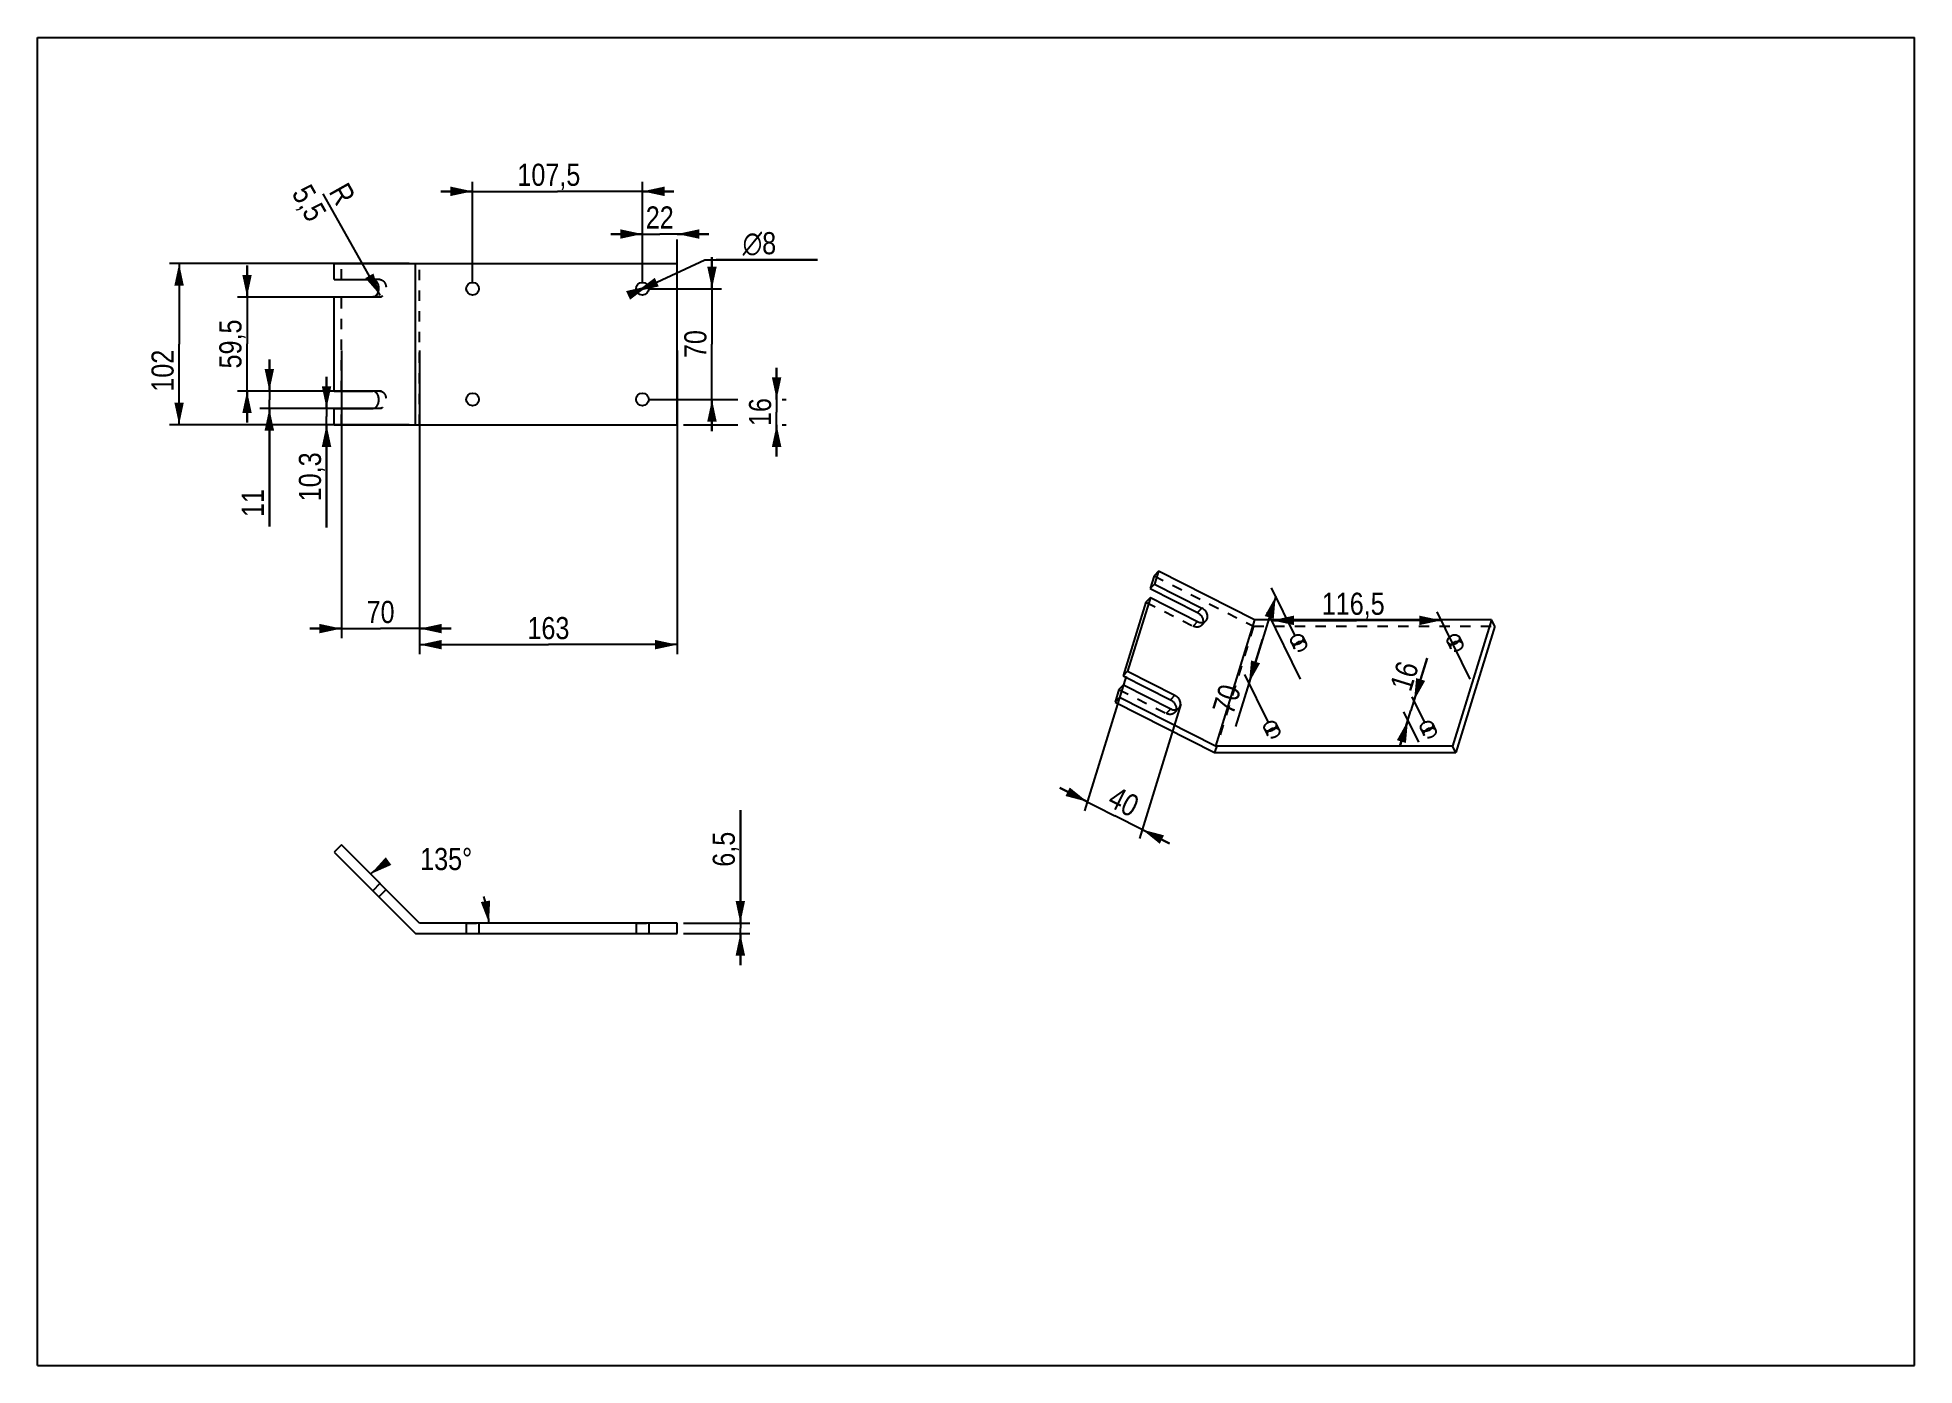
# Model space of a CAD drawing. Header units: millimetres. Extents: x 0 to 297, y 0 to 210.
import ezdxf

# ---------------------------------------------------------------- set-up
doc = ezdxf.new("R2010")
doc.units = ezdxf.units.MM
doc.header["$LTSCALE"] = 16.335
doc.linetypes.add('HIDDEN', pattern=[0.2, 0.1, -0.1])
doc.layers.get('0').update_dxf_attribs({"linetype": 'CONTINUOUS'})
doc.layers.add('02___PRT_ALL_AXES', color=7, linetype='CONTINUOUS')
doc.layers.add('DEFAULT_2', color=8, linetype='HIDDEN')
doc.styles.get("Standard").update_dxf_attribs({"font": 'txt', "width": 0.85})
doc.styles.add('TEXTSTYLE_2', font='gdt', dxfattribs={"width": 0.85})
doc.dimstyles.new('DIMSTYLE_1', dxfattribs={"dimtxt": 3.5, "dimasz": 3.5, "dimexe": 1.5, "dimexo": 1, "dimgap": 0.875, "dimtad": 1, "dimlfac": 4, "dimtxsty": 'STANDARD', "dimblk": '_FILLED', "dimblk1": '_FILLED', "dimblk2": '_FILLED', "dimcen": 0.09, "dimadec": 0, "dimazin": 0, "dimtp": 0.01, "dimtm": 0.01, "dimtfac": 1, "dimtofl": 0, "dimtmove": 0, "dimatfit": 3, "dimldrblk": '_FILLED', "dimfxl": 1, "dimtolj": 1, "dimarcsym": 0})
doc.dimstyles.new('DIMSTYLE_2', dxfattribs={"dimtxt": 3.5, "dimasz": 3.5, "dimexe": 1.5, "dimexo": 1, "dimtad": 1, "dimlfac": 4, "dimtxsty": 'STANDARD', "dimblk": '_FILLED', "dimblk1": '_FILLED', "dimblk2": '_FILLED', "dimcen": 0.09, "dimadec": 0, "dimazin": 0, "dimtp": 0.01, "dimtm": 0.01, "dimtfac": 1, "dimtmove": 0, "dimatfit": 2, "dimldrblk": '_FILLED', "dimfxl": 1, "dimtolj": 1, "dimarcsym": 0})
doc.dimstyles.new('DIMSTYLE_3', dxfattribs={"dimtxt": 3.5, "dimasz": 3.5, "dimexe": 1.5, "dimexo": 1, "dimtad": 1, "dimlfac": 4, "dimtxsty": 'STANDARD', "dimblk": '_FILLED', "dimblk1": '_FILLED', "dimblk2": '_FILLED', "dimcen": 0.09, "dimadec": 0, "dimazin": 0, "dimtp": 0.01, "dimtm": 0.01, "dimtfac": 1, "dimtofl": 0, "dimtmove": 0, "dimatfit": 3, "dimldrblk": '_FILLED', "dimfxl": 1, "dimtolj": 1, "dimarcsym": 0})
doc.dimstyles.new('DIMSTYLE_4', dxfattribs={"dimtxt": 3.5, "dimasz": 3.5, "dimexe": 1.5, "dimexo": 1, "dimtad": 0, "dimtih": 1, "dimtoh": 1, "dimdec": 1, "dimlfac": 4, "dimtxsty": 'STANDARD', "dimblk": '_FILLED', "dimblk1": '_FILLED', "dimblk2": '_FILLED', "dimcen": 0.09, "dimadec": 0, "dimazin": 0, "dimtp": 0.5, "dimtm": 0.5, "dimtfac": 1, "dimtdec": 1, "dimtofl": 0, "dimtmove": 0, "dimatfit": 3, "dimldrblk": '_FILLED', "dimfxl": 1, "dimtolj": 1, "dimarcsym": 0})

# ---------------------------------------------------------------- blocks, each defined once
blk = doc.blocks.new('_FILLED')
at = {"color": 0, "linetype": 'BYBLOCK'}
blk.add_solid([(0, 0), (-1, 0.214), (-1, -0.214)], dxfattribs=at)
blk = doc.blocks.new('*D0')
at = {"color": 2, "linetype": 'CONTINUOUS'}
for p, q in [((60.46, 160.52), (60.46, 112.49)), ((101.21, 160.52), (101.21, 112.49)), ((60.46, 113.99), (80.84, 113.99)), ((101.21, 113.99), (80.84, 113.99))]:
    blk.add_line(p, q, dxfattribs=at)
at = {"color": 2, "linetype": 'CONTINUOUS', "xscale": 3.5, "yscale": 3.5, "zscale": 3.5, "rotation": 180}
blk.add_blockref('_FILLED', (60.46, 113.99), dxfattribs=at)
at = {"color": 2, "linetype": 'CONTINUOUS', "xscale": 3.5, "yscale": 3.5, "zscale": 3.5}
blk.add_blockref('_FILLED', (101.21, 113.99), dxfattribs=at)
at = {"color": 2, "linetype": 'CONTINUOUS', "insert": (80.84, 118.36), "char_height": 3.5, "width": 8.925, "attachment_point": 2, "line_spacing_factor": 0.9}
blk.add_mtext('163', dxfattribs=at)
blk = doc.blocks.new('*D1')
at = {"color": 2, "linetype": 'CONTINUOUS'}
for p, q in [((48.09, 160.52), (48.09, 115.03)), ((60.46, 160.52), (60.46, 115.03)), ((48.09, 116.53), (43.09, 116.53)), ((43.09, 116.53), (54.28, 116.53)), ((65.46, 116.53), (54.28, 116.53)), ((60.46, 116.53), (65.46, 116.53))]:
    blk.add_line(p, q, dxfattribs=at)
at = {"color": 2, "linetype": 'CONTINUOUS', "xscale": 3.5, "yscale": 3.5, "zscale": 3.5}
blk.add_blockref('_FILLED', (48.09, 116.53), dxfattribs=at)
at = {"color": 2, "linetype": 'CONTINUOUS', "xscale": 3.5, "yscale": 3.5, "zscale": 3.5, "rotation": 180}
blk.add_blockref('_FILLED', (60.46, 116.53), dxfattribs=at)
at = {"color": 2, "linetype": 'CONTINUOUS', "insert": (54.28, 120.91), "char_height": 3.5, "width": 5.95, "attachment_point": 2, "line_spacing_factor": 0.9}
blk.add_mtext('70', dxfattribs=at)
blk = doc.blocks.new('*D2')
at = {"color": 2, "linetype": 'CONTINUOUS'}
for p, q in [((111.21, 69.95), (111.21, 87.8)), ((111.21, 87.8), (111.21, 69.14)), ((102.21, 69.95), (112.71, 69.95)), ((102.21, 68.32), (112.71, 68.32)), ((111.21, 63.32), (111.21, 69.14)), ((111.21, 68.32), (111.21, 63.32))]:
    blk.add_line(p, q, dxfattribs=at)
at = {"color": 2, "linetype": 'CONTINUOUS', "xscale": 3.5, "yscale": 3.5, "zscale": 3.5}
for p, rotation in [((111.21, 69.95), 270), ((111.21, 68.32), 90)]:
    blk.add_blockref('_FILLED', p, dxfattribs=dict(at, rotation=rotation))
at = {"color": 2, "linetype": 'CONTINUOUS', "insert": (106.84, 78.87), "char_height": 3.5, "width": 8.925, "attachment_point": 1, "rotation": 90, "line_spacing_factor": 0.9}
blk.add_mtext('6,5', dxfattribs=at)
blk = doc.blocks.new('*D3')
at = {"color": 2, "linetype": 'CONTINUOUS'}
for p, q in [((199.87, 108.54), (194.65, 119.18)), ((226.7, 108.54), (221.48, 119.18)), ((195.31, 117.83), (208.73, 117.83)), ((222.14, 117.83), (208.73, 117.83))]:
    blk.add_line(p, q, dxfattribs=at)
at = {"color": 2, "linetype": 'CONTINUOUS', "xscale": 3.5, "yscale": 3.5, "zscale": 3.5, "rotation": 180}
blk.add_blockref('_FILLED', (195.31, 117.83), dxfattribs=at)
at = {"color": 2, "linetype": 'CONTINUOUS', "xscale": 3.5, "yscale": 3.5, "zscale": 3.5}
blk.add_blockref('_FILLED', (222.14, 117.83), dxfattribs=at)
at = {"color": 2, "linetype": 'CONTINUOUS', "insert": (208.19, 122.21), "char_height": 3.5, "width": 14.875, "attachment_point": 2, "line_spacing_factor": 0.9}
blk.add_mtext('116,5', dxfattribs=at)
blk = doc.blocks.new('*D4')
at = {"color": 2, "linetype": 'CONTINUOUS'}
for p, q in [((58.79, 174.27), (20.9, 174.27)), ((22.4, 174.27), (22.4, 161.52)), ((22.4, 148.77), (22.4, 161.52)), ((58.79, 148.77), (20.9, 148.77))]:
    blk.add_line(p, q, dxfattribs=at)
at = {"color": 2, "linetype": 'CONTINUOUS', "xscale": 3.5, "yscale": 3.5, "zscale": 3.5}
for p, rotation in [((22.4, 174.27), 90), ((22.4, 148.77), 270)]:
    blk.add_blockref('_FILLED', p, dxfattribs=dict(at, rotation=rotation))
at = {"color": 2, "linetype": 'CONTINUOUS', "insert": (18.03, 157.31), "char_height": 3.5, "width": 8.925, "attachment_point": 2, "rotation": 90, "line_spacing_factor": 0.9}
blk.add_mtext('102', dxfattribs=at)
blk = doc.blocks.new('*D5')
at = {"color": 2, "linetype": 'CONTINUOUS'}
for p, q in [((95.71, 170.27), (105.58, 174.85)), ((105.58, 174.85), (123.42, 174.85)), ((123.42, 174.85), (107.38, 174.85)), ((94.81, 169.85), (95.71, 170.27)), ((96.62, 170.7), (95.71, 170.27))]:
    blk.add_line(p, q, dxfattribs=at)
at = {"color": 2, "linetype": 'CONTINUOUS', "xscale": 3.5, "yscale": 3.5, "zscale": 3.5}
for p, rotation in [((96.62, 170.7), 24.8917316022), ((94.81, 169.85), 204.8917316022)]:
    blk.add_blockref('_FILLED', p, dxfattribs=dict(at, rotation=rotation))
at = {"color": 2, "linetype": 'CONTINUOUS', "insert": (111.58, 179.23), "char_height": 3.5, "width": 7.6417, "attachment_point": 1, "line_spacing_factor": 0.9, "style": 'TEXTSTYLE_2'}
blk.add_mtext('{\\Fgdt;n}\\Ftxt;8', dxfattribs=at)
blk = doc.blocks.new('*D6')
at = {"color": 2, "linetype": 'CONTINUOUS'}
for p, q in [((219.88, 111.83), (217.33, 103.58)), ((217.82, 105.14), (219.88, 111.83)), ((219.52, 101.68), (217.53, 105.74)), ((215.64, 98.09), (217.33, 103.58)), ((216.85, 102.01), (215.64, 98.09)), ((218.55, 98.55), (216.19, 103.36))]:
    blk.add_line(p, q, dxfattribs=at)
at = {"color": 2, "linetype": 'CONTINUOUS', "xscale": 3.5, "yscale": 3.5, "zscale": 3.5}
for p, rotation in [((217.82, 105.14), 252.8276285634), ((216.85, 102.01), 72.8276285634)]:
    blk.add_blockref('_FILLED', p, dxfattribs=dict(at, rotation=rotation))
at = {"color": 2, "linetype": 'CONTINUOUS', "insert": (213.95, 107.43), "char_height": 3.5, "width": 5.95, "attachment_point": 1, "rotation": 72.8276, "line_spacing_factor": 0.9}
blk.add_mtext('16', dxfattribs=at)
blk = doc.blocks.new('*D7')
at = {"color": 2, "linetype": 'CONTINUOUS'}
for p, q in [((95.71, 178.93), (90.71, 178.93)), ((90.71, 178.93), (98.46, 178.93)), ((106.21, 178.93), (98.46, 178.93)), ((101.21, 178.93), (106.21, 178.93)), ((95.71, 171.27), (95.71, 178.05)), ((101.21, 171.27), (101.21, 178.05))]:
    blk.add_line(p, q, dxfattribs=at)
at = {"color": 2, "linetype": 'CONTINUOUS', "xscale": 3.5, "yscale": 3.5, "zscale": 3.5}
blk.add_blockref('_FILLED', (95.71, 178.93), dxfattribs=at)
at = {"color": 2, "linetype": 'CONTINUOUS', "xscale": 3.5, "yscale": 3.5, "zscale": 3.5, "rotation": 180}
blk.add_blockref('_FILLED', (101.21, 178.93), dxfattribs=at)
at = {"color": 2, "linetype": 'CONTINUOUS', "insert": (98.46, 183.3), "char_height": 3.5, "width": 5.95, "attachment_point": 2, "line_spacing_factor": 0.9}
blk.add_mtext('22', dxfattribs=at)
blk = doc.blocks.new('*D8')
at = {"color": 2, "linetype": 'CONTINUOUS'}
for p, q in [((199, 115.39), (195.27, 122.99)), ((195.93, 121.64), (193.81, 114.79)), ((193.81, 114.79), (189.56, 101.02)), ((191.7, 107.93), (193.81, 114.79)), ((194.76, 101.68), (191.04, 109.28))]:
    blk.add_line(p, q, dxfattribs=at)
at = {"color": 2, "linetype": 'CONTINUOUS', "xscale": 3.5, "yscale": 3.5, "zscale": 3.5}
for p, rotation in [((195.93, 121.64), 72.8276285634), ((191.7, 107.93), 252.8276285634)]:
    blk.add_blockref('_FILLED', p, dxfattribs=dict(at, rotation=rotation))
at = {"color": 2, "linetype": 'CONTINUOUS', "insert": (187.14, 108), "char_height": 3.5, "width": 5.95, "attachment_point": 3, "rotation": 72.8276, "line_spacing_factor": 0.9}
blk.add_mtext('70', dxfattribs=at)
blk = doc.blocks.new('*D9')
at = {"color": 2, "linetype": 'CONTINUOUS'}
for p, q in [((45.73, 151.35), (45.73, 156.35)), ((45.73, 156.35), (45.73, 150.06)), ((47.38, 151.35), (44.23, 151.35)), ((47.38, 148.77), (44.23, 148.77)), ((45.73, 132.5), (45.73, 150.06)), ((45.73, 148.77), (45.73, 132.5))]:
    blk.add_line(p, q, dxfattribs=at)
at = {"color": 2, "linetype": 'CONTINUOUS', "xscale": 3.5, "yscale": 3.5, "zscale": 3.5}
for p, rotation in [((45.73, 151.35), 270), ((45.73, 148.77), 90)]:
    blk.add_blockref('_FILLED', p, dxfattribs=dict(at, rotation=rotation))
at = {"color": 2, "linetype": 'CONTINUOUS', "insert": (41.35, 144.4), "char_height": 3.5, "width": 11.9, "attachment_point": 3, "rotation": 90, "line_spacing_factor": 0.9}
blk.add_mtext('10,3', dxfattribs=at)
blk = doc.blocks.new('*D10')
at = {"color": 2, "linetype": 'CONTINUOUS'}
for p, q in [((36.68, 154.1), (36.68, 159.1)), ((36.68, 159.1), (36.68, 152.72)), ((54.45, 154.1), (35.18, 154.1)), ((36.68, 132.65), (36.68, 152.72)), ((54.45, 151.35), (35.18, 151.35)), ((36.68, 151.35), (36.68, 132.65))]:
    blk.add_line(p, q, dxfattribs=at)
at = {"color": 2, "linetype": 'CONTINUOUS', "xscale": 3.5, "yscale": 3.5, "zscale": 3.5}
for p, rotation in [((36.68, 154.1), 270), ((36.68, 151.35), 90)]:
    blk.add_blockref('_FILLED', p, dxfattribs=dict(at, rotation=rotation))
at = {"color": 2, "linetype": 'CONTINUOUS', "insert": (32.31, 138.6), "char_height": 3.5, "width": 5.95, "attachment_point": 3, "rotation": 90, "line_spacing_factor": 0.9}
blk.add_mtext('11', dxfattribs=at)
blk = doc.blocks.new('*D11')
at = {"color": 2, "linetype": 'CONTINUOUS'}
for p, q in [((172.25, 108.99), (165.68, 87.71)), ((180.92, 104.59), (174.35, 83.31)), ((166.12, 89.14), (161.79, 91.34)), ((161.79, 91.34), (170.46, 86.94)), ((179.13, 82.55), (170.46, 86.94)), ((174.79, 84.75), (179.13, 82.55))]:
    blk.add_line(p, q, dxfattribs=at)
at = {"color": 2, "linetype": 'CONTINUOUS', "xscale": 3.5, "yscale": 3.5, "zscale": 3.5}
for p, rotation in [((166.12, 89.14), 333.1158906332), ((174.79, 84.75), 153.1158906332)]:
    blk.add_blockref('_FILLED', p, dxfattribs=dict(at, rotation=rotation))
at = {"color": 2, "linetype": 'CONTINUOUS', "insert": (172.67, 90.72), "char_height": 3.5, "width": 5.95, "attachment_point": 2, "rotation": 333.1159, "line_spacing_factor": 0.9}
blk.add_mtext('40', dxfattribs=at)
blk = doc.blocks.new('*D12')
at = {"color": 2, "linetype": 'CONTINUOUS'}
for p, q in [((33.15, 168.97), (33.15, 173.97)), ((33.15, 173.97), (33.15, 161.54)), ((54.45, 168.97), (31.65, 168.97)), ((33.15, 149.1), (33.15, 161.54)), ((54.45, 154.1), (31.65, 154.1)), ((33.15, 154.1), (33.15, 149.1))]:
    blk.add_line(p, q, dxfattribs=at)
at = {"color": 2, "linetype": 'CONTINUOUS', "xscale": 3.5, "yscale": 3.5, "zscale": 3.5}
for p, rotation in [((33.15, 168.97), 270), ((33.15, 154.1), 90)]:
    blk.add_blockref('_FILLED', p, dxfattribs=dict(at, rotation=rotation))
at = {"color": 2, "linetype": 'CONTINUOUS', "insert": (28.77, 161.54), "char_height": 3.5, "width": 11.9, "attachment_point": 2, "rotation": 90, "line_spacing_factor": 0.9}
blk.add_mtext('59,5', dxfattribs=at)
blk = doc.blocks.new('*D13')
at = {"color": 2, "linetype": 'CONTINUOUS'}
blk.add_line((54.22, 169.27), (45.2, 185.31), dxfattribs=at)
at = {"color": 2, "linetype": 'CONTINUOUS', "xscale": 3.5, "yscale": 3.5, "zscale": 3.5, "rotation": 299.3434998775}
blk.add_blockref('_FILLED', (54.22, 169.27), dxfattribs=at)
at = {"color": 2, "linetype": 'CONTINUOUS', "insert": (50.47, 184.86), "char_height": 3.5, "width": 8.925, "attachment_point": 3, "rotation": 299.3435, "line_spacing_factor": 0.9}
blk.add_mtext('R\\P5,5', dxfattribs=at)
blk = doc.blocks.new('*D14')
at = {"color": 2, "linetype": 'CONTINUOUS'}
for start, end in [(120.8631, 135), (0, 22.4386)]:
    blk.add_arc((60.46, 69.95), 10.97, start, end, dxfattribs=at)
for points in [[(55.1, 80.37), (52.7, 77.71), (55.98, 79.15)], [(70.14, 73.29), (71.44, 69.95), (71.62, 73.52)]]:
    blk.add_solid(points, dxfattribs=at)
at = {"color": 2, "linetype": 'CONTINUOUS', "insert": (64.66, 81.84), "char_height": 3.5, "width": 11.2583, "attachment_point": 2, "line_spacing_factor": 0.9}
blk.add_mtext('135\\Fgdt;{\\Fgdt;~}', dxfattribs=at)
blk = doc.blocks.new('*D15')
at = {"color": 2, "linetype": 'CONTINUOUS'}
for p, q in [((106.72, 170.27), (106.72, 175.27)), ((106.72, 175.27), (106.72, 161.52)), ((96.71, 170.27), (108.22, 170.27)), ((106.72, 147.77), (106.72, 161.52)), ((96.71, 152.77), (108.22, 152.77)), ((106.72, 152.77), (106.72, 147.77))]:
    blk.add_line(p, q, dxfattribs=at)
at = {"color": 2, "linetype": 'CONTINUOUS', "xscale": 3.5, "yscale": 3.5, "zscale": 3.5}
for p, rotation in [((106.72, 170.27), 270), ((106.72, 152.77), 90)]:
    blk.add_blockref('_FILLED', p, dxfattribs=dict(at, rotation=rotation))
at = {"color": 2, "linetype": 'CONTINUOUS', "insert": (102.34, 161.52), "char_height": 3.5, "width": 5.95, "attachment_point": 2, "rotation": 90, "line_spacing_factor": 0.9}
blk.add_mtext('70', dxfattribs=at)
blk = doc.blocks.new('*D16')
at = {"color": 2, "linetype": 'CONTINUOUS'}
for p, q in [((116.95, 152.77), (116.95, 157.77)), ((116.95, 157.77), (116.95, 150.77)), ((97.71, 152.77), (110.82, 152.77)), ((117.82, 152.77), (118.45, 152.77)), ((102.21, 148.77), (110.82, 148.77)), ((116.95, 143.77), (116.95, 150.77)), ((116.95, 148.77), (116.95, 143.77)), ((117.82, 148.77), (118.45, 148.77))]:
    blk.add_line(p, q, dxfattribs=at)
at = {"color": 2, "linetype": 'CONTINUOUS', "xscale": 3.5, "yscale": 3.5, "zscale": 3.5}
for p, rotation in [((116.95, 152.77), 270), ((116.95, 148.77), 90)]:
    blk.add_blockref('_FILLED', p, dxfattribs=dict(at, rotation=rotation))
at = {"color": 2, "linetype": 'CONTINUOUS', "insert": (112.57, 150.77), "char_height": 3.5, "width": 5.95, "attachment_point": 2, "rotation": 90, "line_spacing_factor": 0.9}
blk.add_mtext('16', dxfattribs=at)
blk = doc.blocks.new('*D17')
at = {"color": 2, "linetype": 'CONTINUOUS'}
for p, q in [((68.84, 171.27), (68.84, 187.18)), ((95.71, 171.27), (95.71, 187.18)), ((68.84, 185.68), (63.84, 185.68)), ((63.84, 185.68), (82.27, 185.68)), ((100.71, 185.68), (82.27, 185.68)), ((95.71, 185.68), (100.71, 185.68))]:
    blk.add_line(p, q, dxfattribs=at)
at = {"color": 2, "linetype": 'CONTINUOUS', "xscale": 3.5, "yscale": 3.5, "zscale": 3.5}
blk.add_blockref('_FILLED', (68.84, 185.68), dxfattribs=at)
at = {"color": 2, "linetype": 'CONTINUOUS', "xscale": 3.5, "yscale": 3.5, "zscale": 3.5, "rotation": 180}
blk.add_blockref('_FILLED', (95.71, 185.68), dxfattribs=at)
at = {"color": 2, "linetype": 'CONTINUOUS', "insert": (80.91, 190.05), "char_height": 3.5, "width": 14.875, "attachment_point": 2, "line_spacing_factor": 0.9}
blk.add_mtext('107,5', dxfattribs=at)

msp = doc.modelspace()

# ---------------------------------------------------------------- linework, layer by layer
at = {"color": 7, "linetype": 'CONTINUOUS'}
for p, q in [((0, 0), (0, 210)), ((0, 210), (297, 210)), ((297, 0), (297, 210)), ((46.9388, 171.7249), (46.9388, 174.2749)), ((46.9388, 174.2749), (101.2122, 174.2749)), ((59.7892, 148.7749), (59.7892, 174.2749)), ((101.2122, 148.7749), (101.2122, 174.2749)), ((46.9388, 171.7249), (53.0376, 171.7249)), ((46.9388, 154.0999), (46.9388, 168.9749)), ((46.9388, 168.9749), (53.0376, 168.9749)), ((46.9388, 154.0999), (53.0376, 154.0999)), ((46.9388, 148.7749), (46.9388, 151.3499)), ((46.9388, 151.3499), (53.0376, 151.3499)), ((46.9388, 148.7749), (101.2122, 148.7749)), ((176.6786, 124.8803), (176.0553, 122.8633)), ((177.3865, 125.5946), (176.6786, 124.8803)), ((177.3865, 125.5946), (176.7631, 123.5775)), ((192.5587, 117.9026), (177.3865, 125.5946)), ((176.7631, 123.5775), (176.0553, 122.8633)), ((176.0553, 122.8633), (183.5331, 119.0722)), ((176.7631, 123.5775), (184.2409, 119.7865)), ((175.3896, 120.7091), (171.7889, 109.0571)), ((176.0975, 121.4234), (172.4967, 109.7714)), ((176.0975, 121.4234), (175.3896, 120.7091)), ((176.0975, 121.4234), (183.5752, 117.6323)), ((184.2409, 119.7865), (183.5331, 119.0722)), ((192.5587, 117.9026), (186.386, 97.9277)), ((230.0919, 117.9026), (192.5587, 117.9026)), ((230.0919, 117.9026), (223.9192, 97.9277)), ((230.5876, 116.8925), (224.4149, 96.9176)), ((230.5876, 116.8925), (230.0919, 117.9026)), ((171.831, 107.6172), (171.1232, 106.903)), ((171.831, 107.6172), (171.2138, 105.6198)), ((172.4967, 109.7714), (171.7889, 109.0571)), ((171.7889, 109.0571), (179.2666, 105.2661)), ((171.831, 107.6172), (179.3088, 103.8262)), ((172.4967, 109.7714), (179.9745, 105.9803)), ((171.1232, 106.903), (170.5059, 104.9055)), ((171.2138, 105.6198), (170.5059, 104.9055)), ((170.5059, 104.9055), (186.2617, 96.9176)), ((186.386, 97.9277), (171.2138, 105.6198)), ((179.9745, 105.9803), (179.2666, 105.2661)), ((186.2617, 96.9176), (224.4149, 96.9176)), ((223.9192, 97.9277), (186.386, 97.9277)), ((224.4149, 96.9176), (223.9192, 97.9277)), ((48.0879, 82.3241), (46.9388, 81.1751)), ((46.9388, 81.1751), (59.7892, 68.3247)), ((60.4622, 69.9497), (48.0879, 82.3241)), ((59.7892, 68.3247), (101.2122, 68.3247)), ((101.2122, 69.9497), (60.4622, 69.9497)), ((101.2122, 68.3247), (101.2122, 69.9497)), ((0, 0), (297, 0))]:
    msp.add_line(p, q, dxfattribs=at)
for points, knots in [([(53.0376, 168.9749), (53.1665, 168.9749), (53.4432, 169.0586), (53.7601, 169.3789), (53.9636, 169.8293), (54.0339, 170.3499), (53.9636, 170.8705), (53.7601, 171.3209), (53.4432, 171.6412), (53.1665, 171.7249), (53.0376, 171.7249)], [0, 0, 0, 0, 0.1047416, 0.22232837, 0.3560161, 0.5, 0.6439839, 0.77767163, 0.8952584, 1, 1, 1, 1]), ([(53.0376, 151.3499), (53.1665, 151.3499), (53.4432, 151.4336), (53.7601, 151.7539), (53.9636, 152.2043), (54.0339, 152.7249), (53.9636, 153.2455), (53.7601, 153.6959), (53.4432, 154.0162), (53.1665, 154.0999), (53.0376, 154.0999)], [0, 0, 0, 0, 0.1047416, 0.22232837, 0.3560161, 0.5, 0.6439839, 0.77767163, 0.8952584, 1, 1, 1, 1]), ([(183.5331, 119.0722), (183.6814, 118.997), (183.9567, 118.7994), (184.2643, 118.4066), (184.4381, 117.9589), (184.4465, 117.6444), (184.4194, 117.5002)], [0, 0, 0, 0, 0.2602843, 0.52129543, 0.77045165, 1, 1, 1, 1]), ([(184.8847, 117.7415), (184.9469, 117.8043), (185.0538, 117.9532), (185.1735, 118.3163), (185.1199, 118.8427), (184.7919, 119.405), (184.4384, 119.6863), (184.2409, 119.7865)], [0, 0, 0, 0, 0.10829586, 0.22032792, 0.46233008, 0.72867037, 1, 1, 1, 1]), ([(183.5752, 117.6323), (183.6893, 117.5744), (183.9251, 117.4881), (184.2887, 117.4592), (184.624, 117.5393), (184.8096, 117.6658), (184.8847, 117.7415)], [0, 0, 0, 0, 0.27436363, 0.5314932, 0.77129434, 1, 1, 1, 1]), ([(179.2666, 105.2661), (179.415, 105.1908), (179.6903, 104.9933), (179.9979, 104.6004), (180.1717, 104.1528), (180.1801, 103.8382), (180.1529, 103.694)], [0, 0, 0, 0, 0.2602843, 0.52129543, 0.77045165, 1, 1, 1, 1]), ([(180.6183, 103.9354), (180.6805, 103.9982), (180.7874, 104.1471), (180.907, 104.5102), (180.8535, 105.0366), (180.5255, 105.5989), (180.172, 105.8802), (179.9745, 105.9803)], [0, 0, 0, 0, 0.10829586, 0.22032792, 0.46233008, 0.72867037, 1, 1, 1, 1]), ([(179.3088, 103.8262), (179.4229, 103.7683), (179.6587, 103.682), (180.0223, 103.6531), (180.3576, 103.7332), (180.5432, 103.8596), (180.6183, 103.9354)], [0, 0, 0, 0, 0.27436363, 0.5314932, 0.77129434, 1, 1, 1, 1])]:
    msp.add_open_spline(points, degree=3, knots=knots, dxfattribs=at)
at = {"layer": '02___PRT_ALL_AXES', "color": 8, "linetype": 'HIDDEN'}
for p, q in [((198.4066, 114.3287), (198.9023, 113.3186)), ((200.2021, 115.2098), (200.6978, 114.1997)), ((223.1601, 114.3287), (223.6558, 113.3186)), ((224.9556, 115.2098), (225.4513, 114.1997)), ((195.9659, 101.5016), (196.4616, 100.4915)), ((220.7194, 101.5016), (221.2151, 100.4915)), ((194.1704, 100.6205), (194.6661, 99.6104)), ((218.9239, 100.6205), (219.4196, 99.6104)), ((67.8372, 69.9497), (67.8372, 68.3247)), ((67.8372, 69.9497), (69.8372, 69.9497)), ((67.8372, 68.3247), (69.8372, 68.3247)), ((69.8372, 69.9497), (69.8372, 68.3247)), ((94.7122, 69.9497), (96.7122, 69.9497)), ((94.7122, 69.9497), (94.7122, 68.3247)), ((94.7122, 68.3247), (96.7122, 68.3247)), ((96.7122, 69.9497), (96.7122, 68.3247))]:
    msp.add_line(p, q, dxfattribs=at)
at = {"layer": '02___PRT_ALL_AXES', "color": 7, "linetype": 'CONTINUOUS'}
for centre in [(68.8372, 170.2749), (95.7122, 170.2749), (68.8372, 152.7749), (95.7122, 152.7749)]:
    msp.add_circle(centre, 1, dxfattribs=at)
for points, knots in [([(198.4066, 114.3287), (198.3747, 114.3936), (198.3375, 114.5437), (198.3604, 114.6952), (198.3833, 114.7693)], [0, 0, 0, 0, 0.48258358, 1, 1, 1, 1]), ([(198.3833, 114.7693), (198.4391, 114.9498), (198.6946, 115.2854), (199.154, 115.5154), (199.5559, 115.5656), (199.8331, 115.5252), (200.063, 115.4078), (200.1681, 115.279), (200.2021, 115.2098)], [0, 0, 0, 0, 0.25180278, 0.52953502, 0.66344249, 0.78645704, 0.89735316, 1, 1, 1, 1]), ([(200.2254, 114.7693), (200.1696, 114.5887), (199.9141, 114.2532), (199.4547, 114.0231), (199.0528, 113.9729), (198.7756, 114.0133), (198.5457, 114.1307), (198.4406, 114.2596), (198.4066, 114.3287)], [0, 0, 0, 0, 0.25180278, 0.52953502, 0.66344249, 0.78645704, 0.89735316, 1, 1, 1, 1]), ([(198.9943, 113.9945), (199.1143, 114.1712), (199.4618, 114.4526), (199.8973, 114.5541), (200.1103, 114.5403)], [0, 0, 0, 0, 0.50014654, 1, 1, 1, 1]), ([(200.2021, 115.2098), (200.2339, 115.1449), (200.2711, 114.9949), (200.2483, 114.8433), (200.2254, 114.7693)], [0, 0, 0, 0, 0.48258358, 1, 1, 1, 1]), ([(223.1601, 114.3287), (223.1283, 114.3936), (223.091, 114.5437), (223.1139, 114.6952), (223.1368, 114.7693)], [0, 0, 0, 0, 0.48258358, 1, 1, 1, 1]), ([(223.1368, 114.7693), (223.1926, 114.9498), (223.4481, 115.2854), (223.9075, 115.5154), (224.3094, 115.5656), (224.5866, 115.5252), (224.8165, 115.4078), (224.9216, 115.279), (224.9556, 115.2098)], [0, 0, 0, 0, 0.25180278, 0.52953502, 0.66344249, 0.78645704, 0.89735316, 1, 1, 1, 1]), ([(224.9789, 114.7693), (224.9231, 114.5887), (224.6676, 114.2532), (224.2082, 114.0231), (223.8063, 113.9729), (223.5291, 114.0133), (223.2992, 114.1307), (223.1941, 114.2596), (223.1601, 114.3287)], [0, 0, 0, 0, 0.25180278, 0.52953502, 0.66344249, 0.78645704, 0.89735316, 1, 1, 1, 1]), ([(223.7478, 113.9945), (223.8678, 114.1712), (224.2153, 114.4526), (224.6508, 114.5541), (224.8638, 114.5403)], [0, 0, 0, 0, 0.50014654, 1, 1, 1, 1]), ([(224.9556, 115.2098), (224.9874, 115.1449), (225.0246, 114.9949), (225.0018, 114.8433), (224.9789, 114.7693)], [0, 0, 0, 0, 0.48258358, 1, 1, 1, 1]), ([(194.1704, 100.6205), (194.1386, 100.6854), (194.1014, 100.8354), (194.1242, 100.987), (194.1471, 101.061)], [0, 0, 0, 0, 0.48258358, 1, 1, 1, 1]), ([(194.1471, 101.061), (194.2029, 101.2416), (194.4584, 101.5771), (194.9178, 101.8072), (195.3197, 101.8574), (195.5969, 101.817), (195.8268, 101.6996), (195.9319, 101.5707), (195.9659, 101.5016)], [0, 0, 0, 0, 0.25180278, 0.52953502, 0.66344249, 0.78645704, 0.89735316, 1, 1, 1, 1]), ([(195.9892, 101.061), (195.9334, 100.8805), (195.6779, 100.5449), (195.2185, 100.3149), (194.8166, 100.2647), (194.5394, 100.3051), (194.3095, 100.4225), (194.2044, 100.5513), (194.1704, 100.6205)], [0, 0, 0, 0, 0.25180278, 0.52953502, 0.66344249, 0.78645704, 0.89735316, 1, 1, 1, 1]), ([(195.9659, 101.5016), (195.9978, 101.4367), (196.035, 101.2866), (196.0121, 101.1351), (195.9892, 101.061)], [0, 0, 0, 0, 0.48258358, 1, 1, 1, 1]), ([(218.924, 100.6205), (218.8921, 100.6854), (218.8549, 100.8354), (218.8777, 100.987), (218.9006, 101.061)], [0, 0, 0, 0, 0.48258358, 1, 1, 1, 1]), ([(218.9006, 101.061), (218.9564, 101.2416), (219.2119, 101.5771), (219.6713, 101.8072), (220.0732, 101.8574), (220.3505, 101.817), (220.5804, 101.6996), (220.6854, 101.5707), (220.7194, 101.5016)], [0, 0, 0, 0, 0.25180278, 0.52953502, 0.66344249, 0.78645704, 0.89735316, 1, 1, 1, 1]), ([(220.7427, 101.061), (220.6869, 100.8805), (220.4314, 100.5449), (219.972, 100.3149), (219.5701, 100.2647), (219.2929, 100.3051), (219.063, 100.4225), (218.9579, 100.5513), (218.924, 100.6205)], [0, 0, 0, 0, 0.25180278, 0.52953502, 0.66344249, 0.78645704, 0.89735316, 1, 1, 1, 1]), ([(220.7194, 101.5016), (220.7513, 101.4367), (220.7885, 101.2866), (220.7656, 101.1351), (220.7427, 101.061)], [0, 0, 0, 0, 0.48258358, 1, 1, 1, 1]), ([(194.7581, 100.2863), (194.8781, 100.4629), (195.2256, 100.7444), (195.6611, 100.8459), (195.8741, 100.8321)], [0, 0, 0, 0, 0.50014654, 1, 1, 1, 1]), ([(219.5116, 100.2863), (219.6316, 100.4629), (219.9791, 100.7444), (220.4146, 100.8459), (220.6276, 100.8321)], [0, 0, 0, 0, 0.50014654, 1, 1, 1, 1])]:
    msp.add_open_spline(points, degree=3, knots=knots, dxfattribs=at)
at = {"layer": '02___PRT_ALL_AXES', "color": 8, "linetype": 'HIDDEN'}
for points, knots in [([(198.9023, 113.3186), (198.8704, 113.3835), (198.8332, 113.5335), (198.8561, 113.6851), (198.879, 113.7591)], [0, 0, 0, 0, 0.48258358, 1, 1, 1, 1]), ([(198.879, 113.7591), (198.8852, 113.7793), (198.9145, 113.8618), (198.9569, 113.9395), (198.9943, 113.9945)], [0, 0, 0, 0, 0.24067457, 1, 1, 1, 1]), ([(200.7211, 113.7591), (200.6653, 113.5786), (200.4098, 113.243), (199.9504, 113.013), (199.5485, 112.9628), (199.2712, 113.0032), (199.0413, 113.1206), (198.9363, 113.2495), (198.9023, 113.3186)], [0, 0, 0, 0, 0.25180278, 0.52953502, 0.66344249, 0.78645704, 0.89735316, 1, 1, 1, 1]), ([(200.1103, 114.5403), (200.2349, 114.5322), (200.4195, 114.4857), (200.6087, 114.3406), (200.6738, 114.2484), (200.6977, 114.1997)], [0, 0, 0, 0, 0.52992571, 0.76992371, 1, 1, 1, 1]), ([(200.6977, 114.1997), (200.7296, 114.1348), (200.7668, 113.9848), (200.744, 113.8332), (200.7211, 113.7591)], [0, 0, 0, 0, 0.48258358, 1, 1, 1, 1]), ([(223.6558, 113.3186), (223.6239, 113.3835), (223.5867, 113.5335), (223.6096, 113.6851), (223.6325, 113.7591)], [0, 0, 0, 0, 0.48258358, 1, 1, 1, 1]), ([(223.6325, 113.7591), (223.6387, 113.7793), (223.668, 113.8618), (223.7104, 113.9395), (223.7478, 113.9945)], [0, 0, 0, 0, 0.24067457, 1, 1, 1, 1]), ([(225.4746, 113.7591), (225.4188, 113.5786), (225.1633, 113.243), (224.7039, 113.013), (224.302, 112.9628), (224.0248, 113.0032), (223.7949, 113.1206), (223.6898, 113.2495), (223.6558, 113.3186)], [0, 0, 0, 0, 0.25180278, 0.52953502, 0.66344249, 0.78645704, 0.89735316, 1, 1, 1, 1]), ([(224.8638, 114.5403), (224.9884, 114.5322), (225.173, 114.4857), (225.3622, 114.3406), (225.4274, 114.2484), (225.4513, 114.1997)], [0, 0, 0, 0, 0.52992571, 0.76992371, 1, 1, 1, 1]), ([(225.4513, 114.1997), (225.4831, 114.1348), (225.5203, 113.9848), (225.4975, 113.8332), (225.4746, 113.7591)], [0, 0, 0, 0, 0.48258358, 1, 1, 1, 1]), ([(194.6661, 99.6104), (194.6343, 99.6753), (194.5971, 99.8253), (194.6199, 99.9769), (194.6428, 100.0509)], [0, 0, 0, 0, 0.48258358, 1, 1, 1, 1]), ([(194.6428, 100.0509), (194.649, 100.0711), (194.6784, 100.1536), (194.7207, 100.2313), (194.7581, 100.2863)], [0, 0, 0, 0, 0.24067457, 1, 1, 1, 1]), ([(196.4849, 100.0509), (196.4291, 99.8704), (196.1736, 99.5348), (195.7142, 99.3048), (195.3123, 99.2545), (195.0351, 99.295), (194.8052, 99.4124), (194.7001, 99.5412), (194.6661, 99.6104)], [0, 0, 0, 0, 0.25180278, 0.52953502, 0.66344249, 0.78645704, 0.89735316, 1, 1, 1, 1]), ([(195.8741, 100.8321), (195.9987, 100.824), (196.1833, 100.7775), (196.3725, 100.6324), (196.4377, 100.5401), (196.4616, 100.4915)], [0, 0, 0, 0, 0.52992571, 0.76992371, 1, 1, 1, 1]), ([(196.4616, 100.4915), (196.4934, 100.4266), (196.5307, 100.2765), (196.5078, 100.125), (196.4849, 100.0509)], [0, 0, 0, 0, 0.48258358, 1, 1, 1, 1]), ([(219.4196, 99.6104), (219.3878, 99.6753), (219.3506, 99.8253), (219.3734, 99.9769), (219.3963, 100.0509)], [0, 0, 0, 0, 0.48258358, 1, 1, 1, 1]), ([(219.3963, 100.0509), (219.4025, 100.0711), (219.4319, 100.1536), (219.4743, 100.2313), (219.5116, 100.2863)], [0, 0, 0, 0, 0.24067457, 1, 1, 1, 1]), ([(221.2384, 100.0509), (221.1826, 99.8704), (220.9271, 99.5348), (220.4677, 99.3048), (220.0658, 99.2545), (219.7886, 99.295), (219.5587, 99.4124), (219.4536, 99.5412), (219.4196, 99.6104)], [0, 0, 0, 0, 0.25180278, 0.52953502, 0.66344249, 0.78645704, 0.89735316, 1, 1, 1, 1]), ([(220.6276, 100.8321), (220.7523, 100.824), (220.9368, 100.7775), (221.1261, 100.6324), (221.1912, 100.5401), (221.2151, 100.4915)], [0, 0, 0, 0, 0.52992571, 0.76992371, 1, 1, 1, 1]), ([(221.2151, 100.4915), (221.247, 100.4266), (221.2842, 100.2765), (221.2613, 100.125), (221.2384, 100.0509)], [0, 0, 0, 0, 0.48258358, 1, 1, 1, 1])]:
    msp.add_open_spline(points, degree=3, knots=knots, dxfattribs=at)
at = {"layer": 'DEFAULT_2', "color": 8, "linetype": 'HIDDEN'}
for p, q in [((48.0879, 171.7249), (48.0879, 174.2749)), ((60.4622, 148.7749), (60.4622, 174.2749)), ((54.1867, 171.7249), (53.0376, 171.7249)), ((48.0879, 154.0999), (48.0879, 168.9749)), ((54.1867, 168.9749), (53.0376, 168.9749)), ((54.1867, 154.0999), (53.0376, 154.0999)), ((48.0879, 148.7749), (48.0879, 151.3499)), ((54.1867, 151.3499), (53.0376, 151.3499)), ((176.6786, 124.8803), (192.4344, 116.8925)), ((175.3896, 120.7091), (182.8674, 116.9181)), ((183.5752, 117.6323), (182.8674, 116.9181)), ((184.8847, 117.7415), (184.1769, 117.0273)), ((192.4344, 116.8925), (186.2617, 96.9176)), ((192.4344, 116.8925), (230.5876, 116.8925)), ((171.1232, 106.903), (178.6009, 103.1119)), ((179.3088, 103.8262), (178.6009, 103.1119)), ((180.6183, 103.9354), (179.9104, 103.2211)), ((54.1867, 76.2253), (53.0376, 75.0763)), ((55.1589, 75.253), (54.0099, 74.104))]:
    msp.add_line(p, q, dxfattribs=at)
for points, knots in [([(54.1867, 171.7249), (54.3155, 171.7249), (54.5923, 171.6412), (54.9092, 171.3209), (55.1126, 170.8705), (55.183, 170.3499), (55.1126, 169.8293), (54.9092, 169.3789), (54.5923, 169.0586), (54.3155, 168.9749), (54.1867, 168.9749)], [0, 0, 0, 0, 0.1047416, 0.22232837, 0.3560161, 0.5, 0.6439839, 0.77767163, 0.8952584, 1, 1, 1, 1]), ([(54.1867, 154.0999), (54.3155, 154.0999), (54.5923, 154.0162), (54.9092, 153.6959), (55.1126, 153.2455), (55.183, 152.7249), (55.1126, 152.2043), (54.9092, 151.7539), (54.5923, 151.4336), (54.3155, 151.3499), (54.1867, 151.3499)], [0, 0, 0, 0, 0.1047416, 0.22232837, 0.3560161, 0.5, 0.6439839, 0.77767163, 0.8952584, 1, 1, 1, 1]), ([(184.1769, 117.0273), (184.1018, 116.9515), (183.9162, 116.825), (183.5809, 116.745), (183.2173, 116.7738), (182.9815, 116.8602), (182.8674, 116.9181)], [0, 0, 0, 0, 0.22870566, 0.4685068, 0.72563637, 1, 1, 1, 1]), ([(184.4194, 117.5002), (184.4025, 117.4107), (184.3454, 117.2379), (184.2388, 117.0898), (184.1769, 117.0273)], [0, 0, 0, 0, 0.50842215, 1, 1, 1, 1]), ([(179.9104, 103.2211), (179.8353, 103.1454), (179.6498, 103.0189), (179.3145, 102.9388), (178.9508, 102.9677), (178.7151, 103.054), (178.6009, 103.1119)], [0, 0, 0, 0, 0.22870566, 0.4685068, 0.72563637, 1, 1, 1, 1]), ([(180.1529, 103.694), (180.1361, 103.6045), (180.079, 103.4318), (179.9724, 103.2837), (179.9104, 103.2211)], [0, 0, 0, 0, 0.50842215, 1, 1, 1, 1])]:
    msp.add_open_spline(points, degree=3, knots=knots, dxfattribs=at)

# ---------------------------------------------------------------- dimensions: what is measured, and where the dimension line sits
at = {"color": 2, "linetype": 'CONTINUOUS'}
dim = msp.add_radius_dim(center=(53.6122, 170.3499), mpoint=(54.2172, 169.2736), text='R<>', dimstyle='DIMSTYLE_3', override={"dimpost": '<>'}, dxfattribs=at)
dim.commit()
dim.dimension.update_dxf_attribs({"geometry": '*D13', "text_midpoint": (50.4073, 181.4074), "dimtype": 164})
for base, p1, p2, picture, middle in [((95.7122, 185.6785), (68.8372, 170.2749), (95.7122, 170.2749), '*D17', (81.3702, 185.6785)), ((60.4622, 116.5336), (48.0879, 161.5249), (60.4622, 161.5249), '*D1', (54.2751, 116.5336)), ((101.2122, 113.9866), (60.4622, 161.5249), (101.2122, 161.5249), '*D0', (81.3021, 113.9866)), ((222.1396, 117.831), (199.8747, 107.5368), (226.7006, 107.5368), '*D3', (208.6509, 117.831))]:
    dim = msp.add_linear_dim(base=base, p1=p1, p2=p2, dimstyle='DIMSTYLE_1', dxfattribs=at)
    dim.commit()
    dim.dimension.update_dxf_attribs({"geometry": picture, "text_midpoint": middle, "dimtype": 160})
for base, p1, p2, angle, picture, middle in [((95.7122, 178.9278), (101.2122, 170.2749), (95.7122, 170.2749), 180, '*D7', (98.4622, 178.9278)), ((106.7167, 152.7749), (95.7122, 170.2749), (95.7122, 152.7749), 270, '*D15', (106.7167, 161.5249)), ((22.4015, 174.2749), (59.7892, 148.7749), (59.7892, 174.2749), 90, '*D4', (22.4015, 157.6799)), ((33.1455, 154.0999), (55.4518, 168.9749), (55.4518, 154.0999), 270, '*D12', (33.1455, 161.6304)), ((36.6817, 154.0999), (55.4518, 151.3499), (55.4518, 154.0999), 90, '*D10', (36.6817, 135.6272)), ((116.9453, 152.7749), (101.2122, 148.7749), (96.7122, 152.7749), 90, '*D16', (116.9453, 151.1468)), ((45.7259, 151.3499), (48.3808, 148.7749), (48.3808, 151.3499), 90, '*D9', (45.7259, 138.9171)), ((195.9321, 121.6411), (195.7185, 101.3874), (199.9547, 115.0956), 72.827629, '*D8', (190.4379, 103.8617)), ((217.818, 105.1442), (219.5038, 98.2541), (220.4721, 101.3874), 72.827629, '*D6', (219.1143, 109.339)), ((174.7912, 84.7451), (172.7068, 109.88), (181.3767, 105.4845), 333.115891, '*D11', (170.6952, 86.8216)), ((111.2122, 68.3247), (101.2122, 69.9497), (101.2122, 68.3247), 270, '*D2', (111.2122, 83.4302))]:
    dim = msp.add_linear_dim(base=base, p1=p1, p2=p2, angle=angle, dimstyle='DIMSTYLE_1', dxfattribs=at)
    dim.commit()
    dim.dimension.update_dxf_attribs({"geometry": picture, "text_midpoint": middle, "dimtype": 160})
dim = msp.add_diameter_dim_2p(p1=(96.6194, 170.6958), p2=(94.8051, 169.854), text='%%c<>', dimstyle='DIMSTYLE_2', override={"dimtih": 1, "dimtoh": 1, "dimpost": '<>'}, dxfattribs=at)
dim.commit()
dim.dimension.update_dxf_attribs({"geometry": '*D5', "text_midpoint": (115.3964, 177.4766), "dimtype": 163})
dim = msp.add_angular_dim_2l(base=(64.6618, 80.0885), line1=((70.3266, 69.9497), (70.4363, 69.9497)), line2=((53.4871, 76.9249), (53.4095, 77.0025)), dimstyle='DIMSTYLE_4', dxfattribs=at)
dim.commit()
dim.dimension.update_dxf_attribs({"geometry": '*D14', "text_midpoint": (64.6618, 80.0885), "dimtype": 162})

doc.saveas('drawing.dxf')
